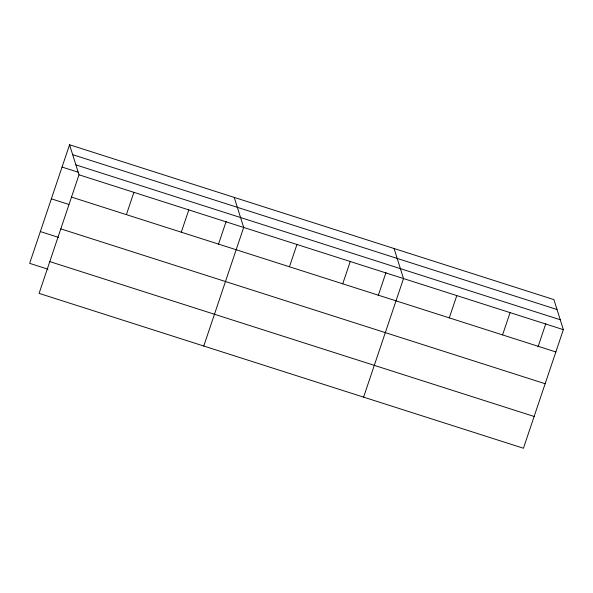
<?xml version="1.0" encoding="UTF-8"?>
<svg xmlns="http://www.w3.org/2000/svg" width="593" height="593" viewBox="0 0 593 593"><rect width="100%" height="100%" fill="white"/><g stroke="black" fill="none" stroke-linecap="round" stroke-linejoin="round"><path stroke-width="0.89" d="M69.559 144.759L79.002 174.794L39.094 293.379L523.441 448.241L563.35 329.656L553.906 299.621L69.559 144.759L29.65 263.344L47.944 269.192M126.391 214.644L133.892 192.347M181.28 232.197L188.789 209.9M218.35 244.62L226.155 221.434M203.77 346.03L243.679 227.445L234.235 197.417M289.451 266.783L296.96 244.479M342.732 283.817L350.241 261.52M378.186 295.722L385.991 272.535M363.605 397.132L403.514 278.554L394.071 248.519M449.286 317.885L456.795 295.588M502.567 334.919L510.069 312.622M538.021 346.823L545.819 323.645M72.672 154.669L557.02 309.531M75.889 164.884L560.237 319.746M62.05 167.063L78.61 172.355M79.002 174.794L563.35 329.656M71.501 197.091L555.849 351.953M51.361 198.833L68.788 204.407M60.805 228.868L545.152 383.73M40.346 231.574L58.64 237.422M49.79 261.602L534.137 416.464"/></g></svg>
